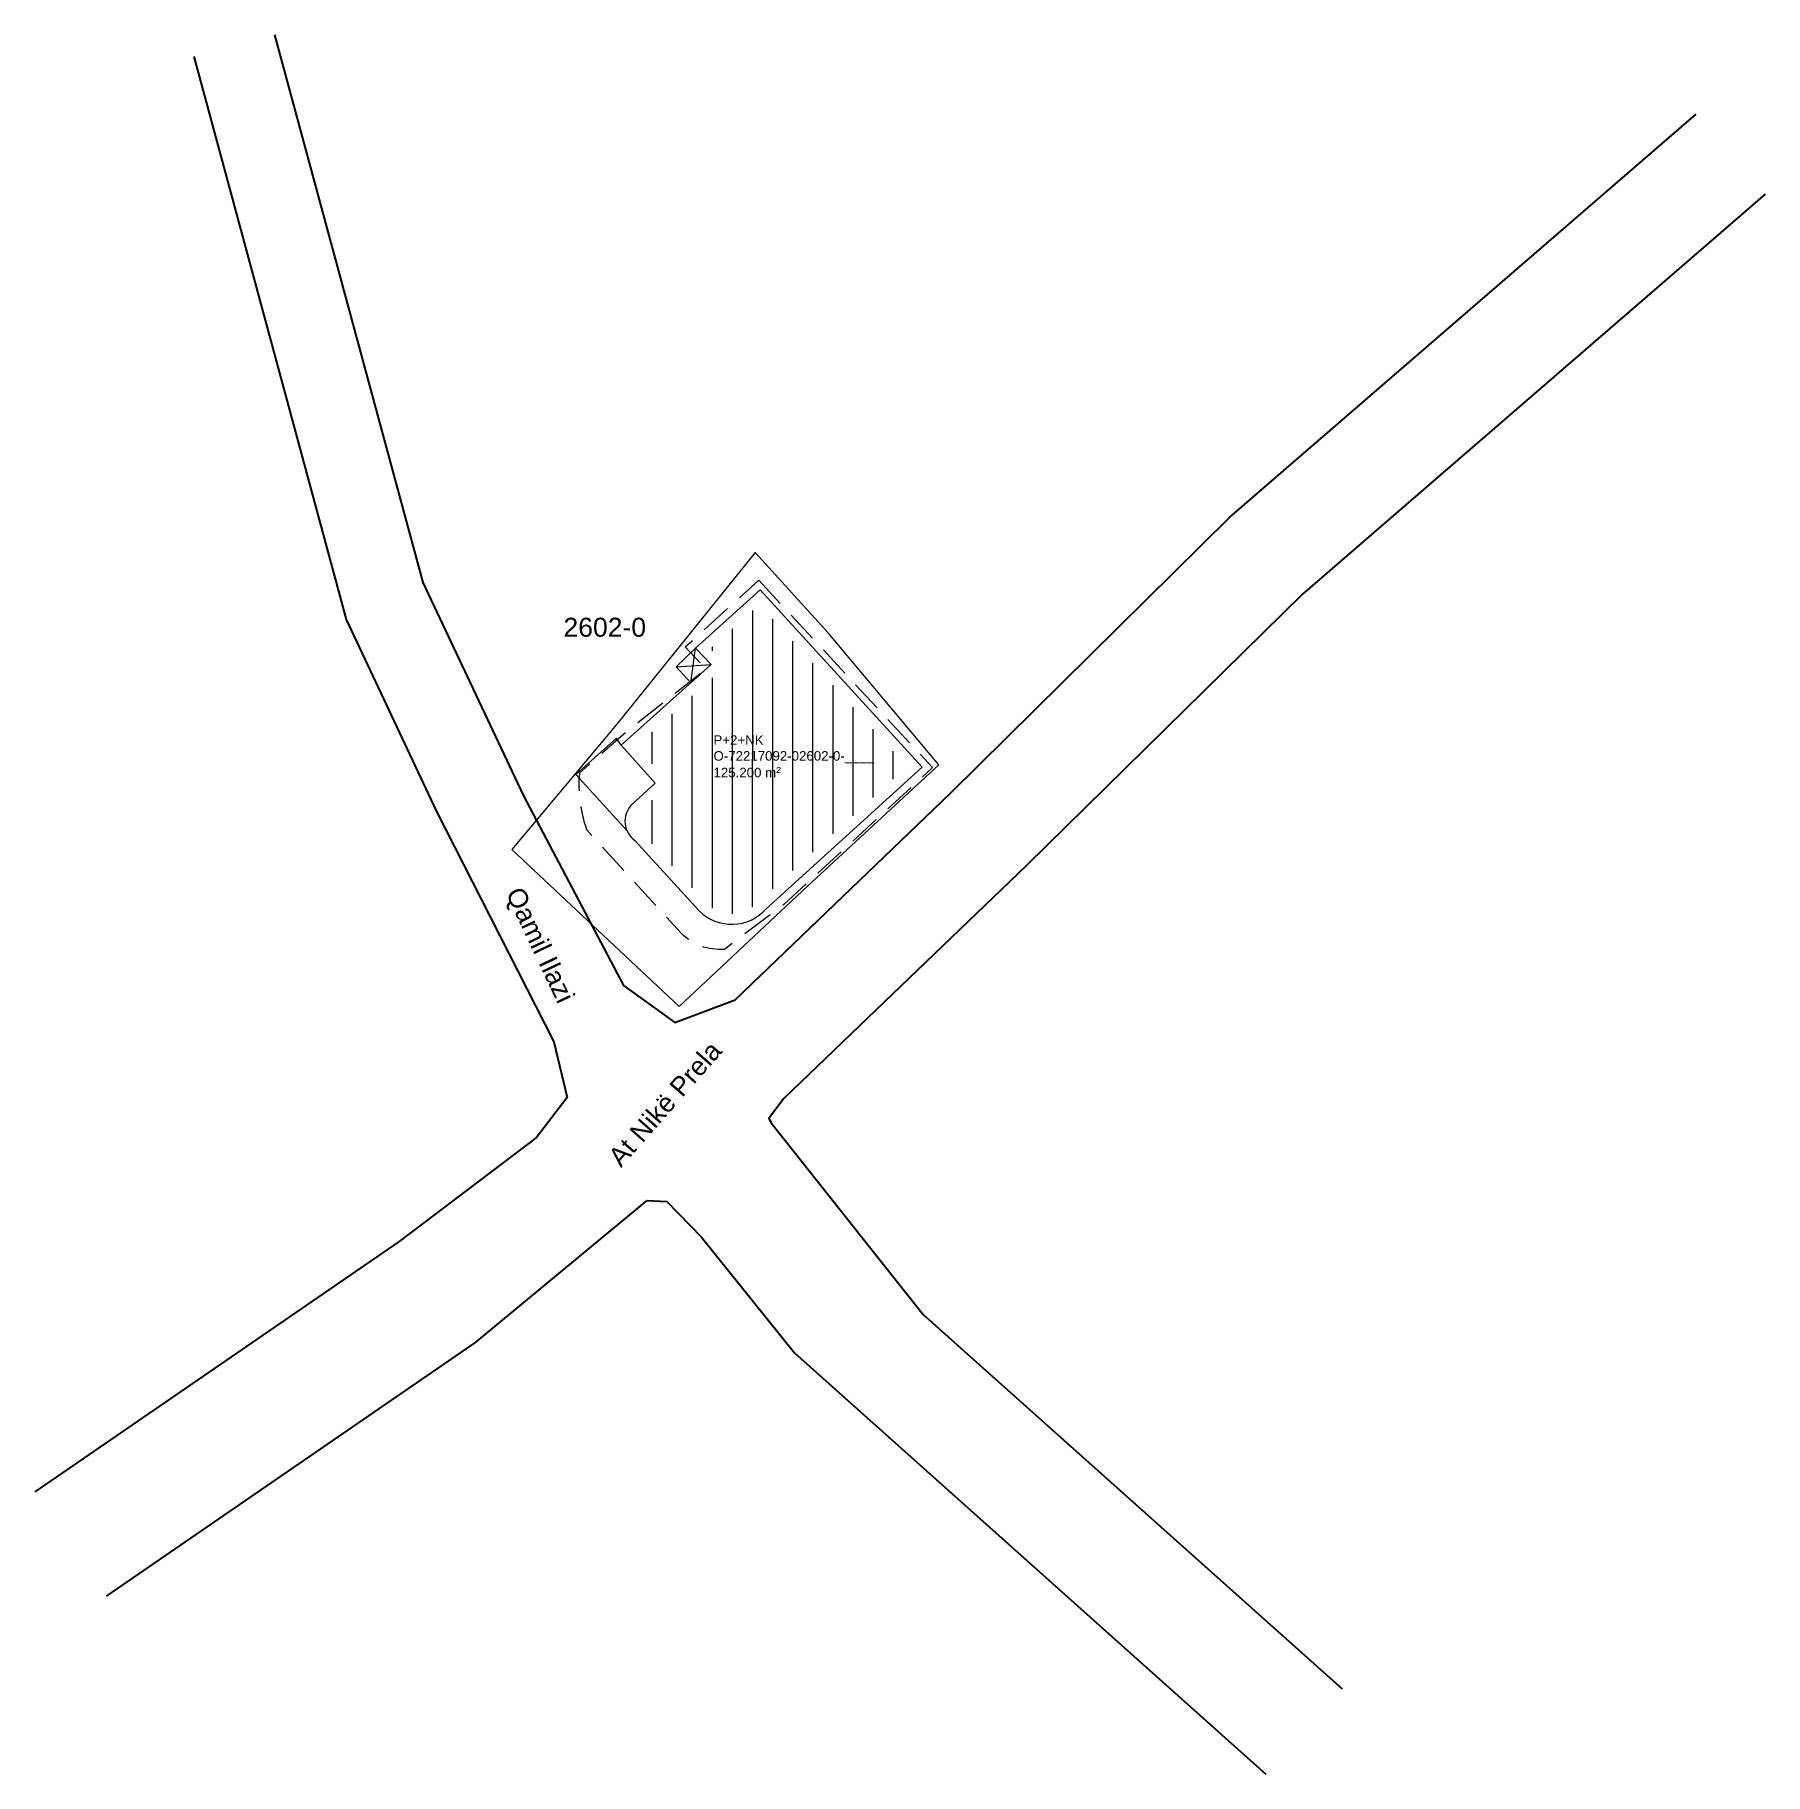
# Model space of a CAD drawing. Header units: metres. Extents: x 7513101.2 to 7513183.2, y 4691666.7 to 4691749.2.
import ezdxf
from ezdxf.enums import TextEntityAlignment as Align

# ---------------------------------------------------------------- set-up
doc = ezdxf.new("R2010")
doc.units = ezdxf.units.M
doc.linetypes.add('DASHED', pattern=[0.75, 0.5, -0.25])
for name, color, linetype in [('Asfallt', 8, 'Continuous'), ('Etazha', 7, 'Continuous'), ('Nr Parceles Baze', 7, 'Continuous')]:
    doc.layers.add(name, color=color, linetype=linetype)
for name, color, linetype, lineweight in [('Bunar', 5, 'Continuous', 0), ('emrat e rrugeve', 7, 'Continuous', 0), ('kati 0', 1, 'Continuous', 0), ('Parcela baze', 7, 'Continuous', 0), ('Shkallet', 3, 'Continuous', 0), ('streha', 190, 'Continuous', 0)]:
    doc.layers.add(name, color=color, linetype=linetype, lineweight=lineweight)
doc.styles.get("Standard").update_dxf_attribs({"font": 'arial.ttf'})

msp = doc.modelspace()

# ---------------------------------------------------------------- hatches: boundary and pattern name
at = {"layer": 'kati 0', "linetype": 'DASHED'}
h = msp.add_hatch(dxfattribs=at)
h.set_pattern_fill('ANSI31', color=256, scale=0.3, angle=45)
h.paths.add_polyline_path([(7513135.535, 4691722.169), (7513133.221, 4691720.076), (7513133.979, 4691719.298), (7513129.692, 4691715.466), (7513131.298, 4691713.672), (7513129.814, 4691712.308, 0.450407), (7513129.961, 4691711.364), (7513133.045, 4691708.002, 0.431542), (7513135.501, 4691708.097), (7513142.546, 4691714.497)])
h.paths.add_polyline_path([(7513133.334, 4691719.226), (7513133.768, 4691719.226), (7513133.768, 4691719.927), (7513133.334, 4691719.927)], flags=25)
h.paths.add_polyline_path([(7513130.746, 4691713.592), (7513131.445, 4691713.592), (7513131.445, 4691714.293), (7513130.746, 4691714.293)], flags=25)
h.paths.add_polyline_path([(7513132.481, 4691707.64), (7513133.179, 4691707.64), (7513133.179, 4691708.341), (7513132.481, 4691708.341)], flags=25)
h.paths.add_polyline_path([(7513133.876, 4691707.069), (7513134.574, 4691707.069), (7513134.574, 4691707.77), (7513133.876, 4691707.77)], flags=9)
h.paths.add_polyline_path([(7513132.789, 4691718.367), (7513133.529, 4691718.367), (7513133.529, 4691719.109), (7513132.789, 4691719.109)], flags=25)
h.paths.add_polyline_path([(7513133.18, 4691713.72), (7513141.07, 4691713.72), (7513141.07, 4691716.204), (7513133.18, 4691716.204)], flags=24)

# ---------------------------------------------------------------- linework, layer by layer
at = {"layer": 'Asfallt'}
for points, elevation in [([(7513112.553, 4691749.169), (7513119.586, 4691723.213), (7513124.365, 4691713.098), (7513129.1, 4691704.123), (7513131.532, 4691702.371), (7513134.384, 4691703.44), (7513144.601, 4691713.246), (7513157.838, 4691726.317), (7513179.927, 4691745.411)], 574.59), ([(7513108.735, 4691748.134), (7513115.96, 4691721.468), (7513120.229, 4691712.364), (7513125.791, 4691701.453), (7513126.424, 4691698.811), (7513124.972, 4691696.911), (7513118.464, 4691691.986), (7513101.197, 4691680.127)], 574.641), ([(7513183.203, 4691741.621), (7513161.27, 4691722.668), (7513148.195, 4691709.801), (7513136.672, 4691698.744), (7513135.986, 4691697.808), (7513136.091, 4691697.604), (7513143.3, 4691688.534), (7513163.15, 4691670.785)], 575.009), ([(7513104.59, 4691675.186), (7513122.085, 4691687.202), (7513130.218, 4691693.937), (7513131.144, 4691693.888), (7513132.795, 4691692.189), (7513137.197, 4691686.719), (7513159.536, 4691666.744)], 574.229)]:
    msp.add_lwpolyline(points, dxfattribs=dict(at, elevation=elevation))
at = {"layer": 'Bunar', "elevation": 620.112, "flags": 128}
for points in [[(7513132.501, 4691720.099), (7513131.59, 4691719.217), (7513132.291, 4691718.46)], [(7513132.291, 4691718.46), (7513132.501, 4691720.099)], [(7513133.257, 4691719.323), (7513132.501, 4691720.099)], [(7513131.59, 4691719.217), (7513133.257, 4691719.323)], [(7513133.257, 4691719.323), (7513132.291, 4691718.46)]]:
    msp.add_lwpolyline(points, dxfattribs=at)
at = {"layer": 'kati 0', "elevation": 620.112, "flags": 128}
msp.add_lwpolyline([(7513143.253, 4691714.464), (7513135.568, 4691722.874), (7513132.501, 4691720.099), (7513133.257, 4691719.323), (7513128.986, 4691715.505), (7513130.596, 4691713.706), (7513129.454, 4691712.656, 0.441077), (7513129.63, 4691710.985), (7513132.685, 4691707.655, 0.429243), (7513135.857, 4691707.745)], format="xyb", close=True, dxfattribs=at)
at = {"layer": 'Parcela baze', "linetype": 'Continuous'}
msp.add_lwpolyline([(7513137.819, 4691708.828), (7513144.039, 4691714.578), (7513138.8, 4691720.827), (7513135.33, 4691724.637), (7513128.779, 4691716.508), (7513123.799, 4691710.569), (7513131.739, 4691703.129), (7513137.819, 4691708.828)], close=True, dxfattribs=at)
at = {"layer": 'Shkallet', "elevation": 620.112, "flags": 128}
msp.add_lwpolyline([(7513128.986, 4691715.505), (7513128.764, 4691715.831), (7513126.84, 4691714.119), (7513129.257, 4691711.459)], dxfattribs=at)
at = {"layer": 'streha', "linetype": 'DASHED', "ltscale": 3, "elevation": 631.507, "flags": 128}
msp.add_lwpolyline([(7513135.505, 4691723.319), (7513143.745, 4691714.446), (7513136.69, 4691707.949), (7513133.876, 4691705.829, -0.216433), (7513131.843, 4691706.582), (7513127.359, 4691711.499, -0.103957), (7513127.02, 4691714.199), (7513129.105, 4691716.044), (7513133.002, 4691719.123), (7513132.018, 4691720.161), (7513135.505, 4691723.319)], format="xyb", dxfattribs=at)

# ---------------------------------------------------------------- texts
at = {"layer": 'emrat e rrugeve'}
for s, rotation, p in [('Qamil Ilazi', 295.24245, (7513125.161, 4691706.038)), ('At Nikë Prela', 48.75369, (7513131.056, 4691698.517))]:
    msp.add_text(s, height=0.9, rotation=rotation, dxfattribs=at).set_placement(p, align=Align.MIDDLE_CENTER)
at = {"layer": 'Etazha', "linetype": 'DASHED', "insert": (7513133.361, 4691715.974), "char_height": 0.45, "attachment_point": 1}
msp.add_mtext_dynamic_manual_height_columns('P+2+NK\\PO-72217092-02602-0-____\\P125.200 m{\\H1.0833x;²}', width=3.65204, gutter_width=1, heights=[0], dxfattribs=at)
at = {"layer": 'Nr Parceles Baze'}
msp.add_text('2602-0', height=0.9, dxfattribs=at).set_placement((7513128.209, 4691721.095), align=Align.MIDDLE_CENTER)

doc.saveas('drawing.dxf')
